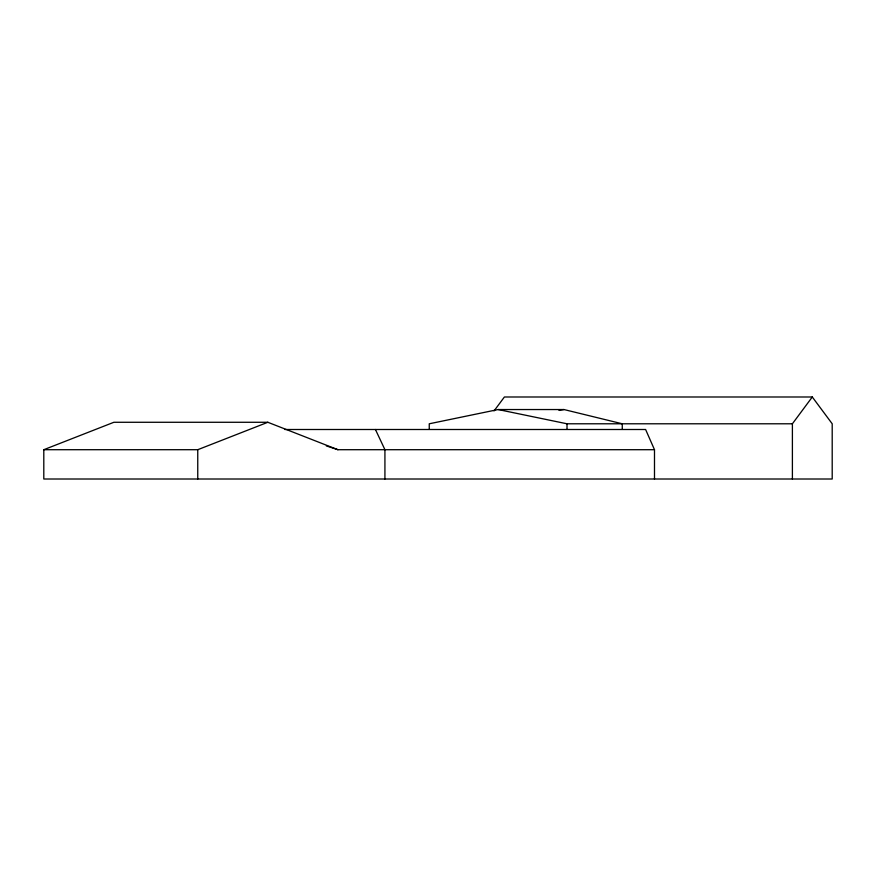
<?xml version="1.0" encoding="UTF-8"?>
<svg xmlns="http://www.w3.org/2000/svg" width="876" height="876" viewBox="0 0 876 876"><rect width="100%" height="100%" fill="white"/><g stroke="black" fill="none" stroke-linecap="round" stroke-linejoin="round"><path stroke-width="1.31" d="M494.053 410.921L504.401 396.992L812.293 396.992L832.2 423.787L832.2 479.008L43.8 479.008L43.8 449.706L113.88 422.276L267.837 422.276L337.917 449.706L654.492 449.706L654.492 479.008M792.397 479.008L792.397 423.787L812.293 396.992M43.8 449.706L197.757 449.706L267.837 422.276M622.267 429.174L622.267 423.787L563.969 409.541L498.137 409.541L429.251 423.787L429.251 429.174M558.997 410.428L563.969 409.541M498.137 409.541L567.013 423.787L792.397 423.787M654.492 449.706L645.612 429.503L284.842 429.503M326.332 445.917L337.917 449.706M375.432 429.492L384.925 449.695L384.925 479.008M567.013 423.787L567.013 429.174M197.757 449.706L197.757 479.008"/></g></svg>
